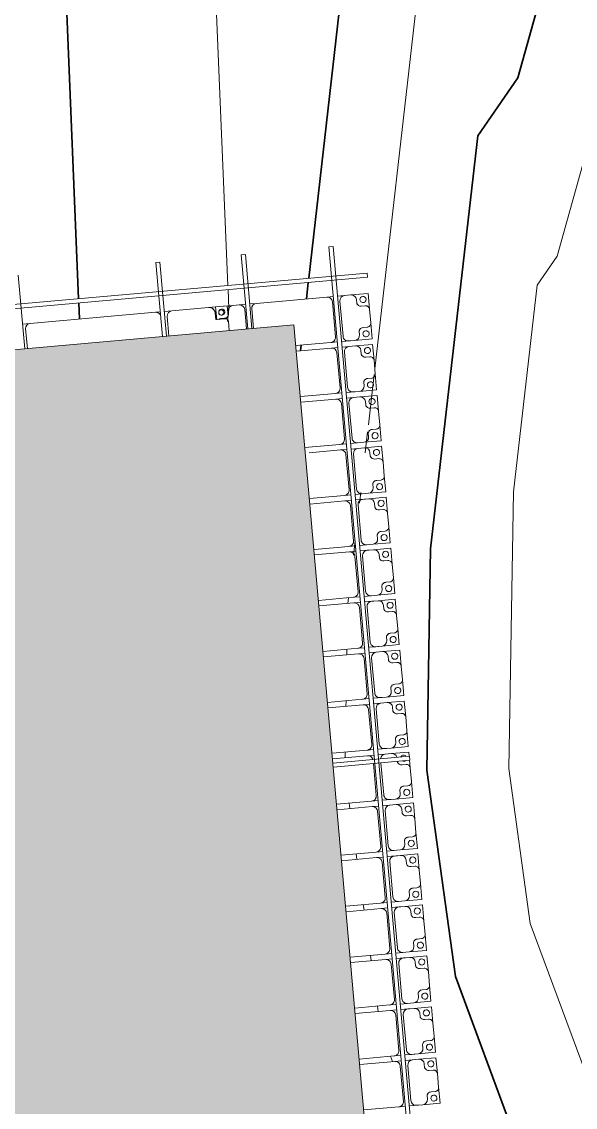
# Model space of a CAD drawing. Header units: millimetres. Extents: x -861324 to 439029, y -308065 to 694685.
# Drawn here: x -23986 to -18574, y 162013 to 172623 of the extents above; entities that cross this region are included whole.
import ezdxf

# ---------------------------------------------------------------- set-up
doc = ezdxf.new("R2010")
doc.units = ezdxf.units.MM
for name, color, linetype, lineweight in [('A-DETL-GENF', 92, 'Continuous', 9), ('A-DETL-THIN', 151, 'Continuous', 9), ('A-GENM', 13, 'Continuous', 9), ('C-TOPO-MAJR', 7, 'Continuous', 35), ('C-TOPO-MINR', 7, 'Continuous', 9), ('S-BEAM', 12, 'Continuous', 9)]:
    doc.layers.add(name, color=color, linetype=linetype, lineweight=lineweight)

# ---------------------------------------------------------------- blocks, each defined once
blk = doc.blocks.new('Dai phao do pin - DẢI PHAO ĐỠ PIN-15820-BỐ TRÍ BÈ PIN HỒ BẢN MÒNG')
at = {"layer": 'A-GENM', "color": 9}
for p, q in [((67075, 242), (67150, 242)), ((68380, 242), (68425, 242)), ((68465, 242), (68540, 242)), ((68900, 242), (69082, 242)), ((69082, 242), (68900, 242)), ((69082, 242), (69082, 138)), ((69082, 138), (69082, 242)), ((68960, 182), (68960, 118)), ((68960, 118), (68960, 182)), ((68960, 182), (68960, 118)), ((68960, 118), (69052, 118)), ((69052, 118), (68960, 118)), ((68960, 118), (69052, 118))]:
    blk.add_line(p, q, dxfattribs=at)
at = {"layer": 'A-GENM', "color": 7}
for p, q in [((67075, 242), (67150, 242)), ((68380, 242), (67150, 242)), ((68380, 242), (68425, 242)), ((68465, 242), (68540, 242)), ((68900, 242), (68540, 242)), ((67100, 192), (67100, 0)), ((68490, 192), (68490, 0)), ((68960, 118), (68960, 182)), ((69052, 118), (68960, 118)), ((69082, 0), (69082, 88))]:
    blk.add_line(p, q, dxfattribs=at)
for centre, radius, start, end in [((67150, 192), 50, 90, 180), ((68380, 192), 50, 30, 90), ((68540, 192), 50, 90, 180), ((68900, 182), 60, 360, 90), ((69052, 88), 30, 360, 90)]:
    blk.add_arc(centre, radius, start, end, dxfattribs=at)
at = {"layer": 'A-GENM', "color": 9}
for centre, radius, start, end in [((68900, 182), 60, 0, 75), ((68900, 182), 60, 360, 75), ((68900, 182), 60, 0, 75), ((69019, 183), 25, 0, 180), ((69019, 183), 25, 360, 180), ((69019, 183), 25, 180, 0), ((69019, 183), 25, 180, 360), ((69052, 88), 30, 30, 90), ((69052, 88), 30, 30, 90), ((69052, 88), 30, 30, 90)]:
    blk.add_arc(centre, radius, start, end, dxfattribs=at)
blk = doc.blocks.new('Dầm C52 - Dầm C52-21052-BỐ TRÍ BÈ PIN HỒ BẢN MÒNG')
at = {"layer": 'S-BEAM', "color": 7}
blk.add_line((63552, -20), (62830, -20), dxfattribs=at)
blk = doc.blocks.new('Dầm C52 - Dầm C52-21053-BỐ TRÍ BÈ PIN HỒ BẢN MÒNG')
at = {"layer": 'S-BEAM', "color": 7}
for p, q in [((62828, 20), (63554, 20)), ((63554, 20), (63554, -20)), ((63554, -20), (62828, -20))]:
    blk.add_line(p, q, dxfattribs=at)
blk = doc.blocks.new('Dầm C52 - Dầm C52-21054-BỐ TRÍ BÈ PIN HỒ BẢN MÒNG')
at = {"layer": 'S-BEAM', "color": 7}
for p, q in [((62827, 20), (63555, 20)), ((63555, 20), (63555, -20)), ((63555, -20), (62827, -20))]:
    blk.add_line(p, q, dxfattribs=at)
blk = doc.blocks.new('Dầm C52 - Dầm C52-21055-BỐ TRÍ BÈ PIN HỒ BẢN MÒNG')
at = {"layer": 'S-BEAM', "color": 7}
for p, q in [((-63556, 20), (63556, 20)), ((63556, 20), (63556, -20)), ((63556, -20), (-63556, -20))]:
    blk.add_line(p, q, dxfattribs=at)
blk = doc.blocks.new('Dầm C52 - Hộp 40x60-15957-BỐ TRÍ BÈ PIN HỒ BẢN MÒNG')
at = {"layer": 'S-BEAM', "color": 7}
for p, q in [((36408, 20), (37160, 20)), ((37160, 20), (37160, -20)), ((37160, -20), (36408, -20))]:
    blk.add_line(p, q, dxfattribs=at)
blk = doc.blocks.new('Dai phaodi lai - DẢI PHAO ĐI LẠI-21666-BỐ TRÍ BÈ PIN HỒ BẢN MÒNG')
at = {"layer": 'A-GENM', "color": 9}
for p, q in [((-223, 748), (-67, 748)), ((-223, 579), (-223, 748)), ((-223, 748), (-223, 579)), ((-67, 748), (-223, 748)), ((67, 748), (223, 748)), ((223, 748), (67, 748)), ((223, 748), (223, 579)), ((223, 579), (223, 748)), ((277, 748), (433, 748)), ((277, 579), (277, 748)), ((277, 748), (277, 579)), ((433, 748), (277, 748)), ((567, 748), (723, 748)), ((723, 748), (567, 748)), ((723, 748), (723, 579)), ((723, 579), (723, 748)), ((777, 748), (933, 748)), ((777, 579), (777, 748)), ((777, 748), (777, 579)), ((933, 748), (777, 748)), ((1067, 748), (1223, 748)), ((1223, 748), (1067, 748)), ((1223, 748), (1223, 579)), ((1223, 579), (1223, 748)), ((1277, 748), (1433, 748)), ((1277, 579), (1277, 748)), ((1277, 748), (1277, 579)), ((1433, 748), (1277, 748)), ((1567, 748), (1723, 748)), ((1723, 748), (1567, 748)), ((1723, 748), (1723, 579)), ((1723, 579), (1723, 748)), ((1777, 748), (1933, 748)), ((1777, 579), (1777, 748)), ((1777, 748), (1777, 579)), ((1933, 748), (1777, 748)), ((2067, 748), (2223, 748)), ((2223, 748), (2067, 748)), ((2223, 748), (2223, 579)), ((2223, 579), (2223, 748)), ((2277, 748), (2433, 748)), ((2277, 579), (2277, 748)), ((2277, 748), (2277, 579)), ((2433, 748), (2277, 748)), ((2567, 748), (2723, 748)), ((2723, 748), (2567, 748)), ((2723, 748), (2723, 579)), ((2723, 579), (2723, 748)), ((2777, 748), (2933, 748)), ((2777, 579), (2777, 748)), ((2777, 748), (2777, 579)), ((2933, 748), (2777, 748)), ((3067, 748), (3223, 748)), ((3223, 748), (3067, 748)), ((3223, 748), (3223, 579)), ((3223, 579), (3223, 748)), ((3277, 748), (3433, 748)), ((3277, 579), (3277, 748)), ((3277, 748), (3277, 579)), ((3433, 748), (3277, 748)), ((3567, 748), (3723, 748)), ((3723, 748), (3567, 748)), ((3723, 748), (3723, 579)), ((3723, 579), (3723, 748)), ((3777, 748), (3933, 748)), ((3777, 579), (3777, 748)), ((3777, 748), (3777, 579)), ((3933, 748), (3777, 748)), ((4067, 748), (4223, 748)), ((4223, 748), (4067, 748)), ((4223, 748), (4223, 579)), ((4223, 579), (4223, 748)), ((4277, 748), (4318, 748)), ((4277, 579), (4277, 748)), ((4277, 748), (4277, 579)), ((4318, 748), (4277, 748)), ((4358, 748), (4433, 748)), ((4433, 748), (4358, 748)), ((4567, 748), (4723, 748)), ((4723, 748), (4567, 748)), ((4723, 748), (4723, 579)), ((4723, 579), (4723, 748)), ((4777, 748), (4933, 748)), ((4777, 579), (4777, 748)), ((4777, 748), (4777, 579)), ((4933, 748), (4777, 748)), ((5067, 748), (5223, 748)), ((5223, 748), (5067, 748)), ((5223, 748), (5223, 579)), ((5223, 579), (5223, 748)), ((5277, 748), (5433, 748)), ((5277, 579), (5277, 748)), ((5277, 748), (5277, 579)), ((5433, 748), (5277, 748)), ((5567, 748), (5723, 748)), ((5723, 748), (5567, 748)), ((5723, 748), (5723, 579)), ((5723, 579), (5723, 748)), ((5777, 748), (5933, 748)), ((5777, 579), (5777, 748)), ((5777, 748), (5777, 579)), ((5933, 748), (5777, 748)), ((6067, 748), (6223, 748)), ((6223, 748), (6067, 748)), ((6223, 748), (6223, 579)), ((6223, 579), (6223, 748)), ((6277, 748), (6433, 748)), ((6277, 579), (6277, 748)), ((6277, 748), (6277, 579)), ((6433, 748), (6277, 748)), ((6567, 748), (6723, 748)), ((6723, 748), (6567, 748)), ((6723, 748), (6723, 579)), ((6723, 579), (6723, 748)), ((6777, 748), (6933, 748)), ((6777, 579), (6777, 748)), ((6777, 748), (6777, 579)), ((6933, 748), (6777, 748)), ((7067, 748), (7223, 748)), ((7223, 748), (7067, 748)), ((7223, 748), (7223, 579)), ((7223, 579), (7223, 748)), ((7277, 748), (7433, 748)), ((7277, 579), (7277, 748)), ((7277, 748), (7277, 579)), ((7433, 748), (7277, 748)), ((7567, 748), (7723, 748)), ((7723, 748), (7567, 748)), ((7723, 748), (7723, 579)), ((7723, 579), (7723, 748)), ((-105, 671), (-105, 710)), ((-105, 710), (-105, 671)), ((-105, 671), (-105, 710)), ((395, 671), (395, 710)), ((395, 710), (395, 671)), ((395, 671), (395, 710)), ((895, 671), (895, 710)), ((895, 710), (895, 671)), ((895, 671), (895, 710)), ((1395, 671), (1395, 710)), ((1395, 710), (1395, 671)), ((1395, 671), (1395, 710)), ((1895, 671), (1895, 710)), ((1895, 710), (1895, 671)), ((1895, 671), (1895, 710)), ((2395, 671), (2395, 710)), ((2395, 710), (2395, 671)), ((2395, 671), (2395, 710)), ((2895, 671), (2895, 710)), ((2895, 710), (2895, 671)), ((2895, 671), (2895, 710)), ((3395, 671), (3395, 710)), ((3395, 710), (3395, 671)), ((3395, 671), (3395, 710)), ((3895, 671), (3895, 710)), ((3895, 710), (3895, 671)), ((3895, 671), (3895, 710)), ((4395, 671), (4395, 710)), ((4395, 710), (4395, 671)), ((4395, 671), (4395, 710)), ((4895, 671), (4895, 710)), ((4895, 710), (4895, 671)), ((4895, 671), (4895, 710)), ((5395, 671), (5395, 710)), ((5395, 710), (5395, 671)), ((5395, 671), (5395, 710)), ((5895, 671), (5895, 710)), ((5895, 710), (5895, 671)), ((5895, 671), (5895, 710)), ((6395, 671), (6395, 710)), ((6395, 710), (6395, 671)), ((6395, 671), (6395, 710)), ((6895, 671), (6895, 710)), ((6895, 710), (6895, 671)), ((6895, 671), (6895, 710)), ((7395, 671), (7395, 710)), ((7395, 710), (7395, 671)), ((7395, 671), (7395, 710)), ((-223, 448), (-223, 579)), ((-173, 629), (-136, 629)), ((-136, 629), (-173, 629)), ((-173, 629), (-136, 629)), ((136, 629), (173, 629)), ((173, 629), (136, 629)), ((136, 629), (173, 629)), ((223, 579), (223, 448)), ((277, 448), (277, 579)), ((327, 629), (364, 629)), ((364, 629), (327, 629)), ((327, 629), (364, 629)), ((636, 629), (673, 629)), ((673, 629), (636, 629)), ((636, 629), (673, 629)), ((723, 579), (723, 448)), ((777, 448), (777, 579)), ((827, 629), (864, 629)), ((864, 629), (827, 629)), ((827, 629), (864, 629)), ((1136, 629), (1173, 629)), ((1173, 629), (1136, 629)), ((1136, 629), (1173, 629)), ((1223, 579), (1223, 448)), ((1277, 448), (1277, 579)), ((1327, 629), (1364, 629)), ((1364, 629), (1327, 629)), ((1327, 629), (1364, 629)), ((1636, 629), (1673, 629)), ((1673, 629), (1636, 629)), ((1636, 629), (1673, 629)), ((1723, 579), (1723, 448)), ((1777, 448), (1777, 579)), ((1827, 629), (1864, 629)), ((1864, 629), (1827, 629)), ((1827, 629), (1864, 629)), ((2136, 629), (2173, 629)), ((2173, 629), (2136, 629)), ((2136, 629), (2173, 629)), ((2223, 579), (2223, 448)), ((2277, 448), (2277, 579)), ((2327, 629), (2364, 629)), ((2364, 629), (2327, 629)), ((2327, 629), (2364, 629)), ((2636, 629), (2673, 629)), ((2673, 629), (2636, 629)), ((2636, 629), (2673, 629)), ((2723, 579), (2723, 448)), ((2777, 448), (2777, 579)), ((2827, 629), (2864, 629)), ((2864, 629), (2827, 629)), ((2827, 629), (2864, 629)), ((3136, 629), (3173, 629)), ((3173, 629), (3136, 629)), ((3136, 629), (3173, 629)), ((3223, 579), (3223, 448)), ((3277, 448), (3277, 579)), ((3327, 629), (3364, 629)), ((3364, 629), (3327, 629)), ((3327, 629), (3364, 629)), ((3636, 629), (3673, 629)), ((3673, 629), (3636, 629)), ((3636, 629), (3673, 629)), ((3723, 579), (3723, 448)), ((3777, 448), (3777, 579)), ((3827, 629), (3864, 629)), ((3864, 629), (3827, 629)), ((3827, 629), (3864, 629)), ((4136, 629), (4173, 629)), ((4173, 629), (4136, 629)), ((4136, 629), (4173, 629)), ((4223, 579), (4223, 448)), ((4277, 448), (4277, 579)), ((4636, 629), (4673, 629)), ((4673, 629), (4636, 629)), ((4636, 629), (4673, 629)), ((4723, 579), (4723, 448)), ((4777, 448), (4777, 579)), ((4827, 629), (4864, 629)), ((4864, 629), (4827, 629)), ((4827, 629), (4864, 629)), ((5136, 629), (5173, 629)), ((5173, 629), (5136, 629)), ((5136, 629), (5173, 629)), ((5223, 579), (5223, 448)), ((5277, 448), (5277, 579)), ((5327, 629), (5364, 629)), ((5364, 629), (5327, 629)), ((5327, 629), (5364, 629)), ((5636, 629), (5673, 629)), ((5673, 629), (5636, 629)), ((5636, 629), (5673, 629)), ((5723, 579), (5723, 448)), ((5777, 448), (5777, 579)), ((5827, 629), (5864, 629)), ((5864, 629), (5827, 629)), ((5827, 629), (5864, 629)), ((6136, 629), (6173, 629)), ((6173, 629), (6136, 629)), ((6136, 629), (6173, 629)), ((6223, 579), (6223, 448)), ((6277, 448), (6277, 579)), ((6327, 629), (6364, 629)), ((6364, 629), (6327, 629)), ((6327, 629), (6364, 629)), ((6636, 629), (6673, 629)), ((6673, 629), (6636, 629)), ((6636, 629), (6673, 629)), ((6723, 579), (6723, 448)), ((6777, 448), (6777, 579)), ((6827, 629), (6864, 629)), ((6864, 629), (6827, 629)), ((6827, 629), (6864, 629)), ((7136, 629), (7173, 629)), ((7173, 629), (7136, 629)), ((7136, 629), (7173, 629)), ((7223, 579), (7223, 448)), ((7277, 448), (7277, 579)), ((7327, 629), (7364, 629)), ((7364, 629), (7327, 629)), ((7327, 629), (7364, 629)), ((7636, 629), (7673, 629)), ((7673, 629), (7636, 629)), ((7636, 629), (7673, 629)), ((7723, 579), (7723, 448)), ((-223, 343), (-223, 408)), ((223, 408), (223, 343)), ((277, 343), (277, 408)), ((723, 408), (723, 343)), ((777, 343), (777, 408)), ((1223, 408), (1223, 343)), ((1277, 343), (1277, 408)), ((1723, 408), (1723, 343)), ((1777, 343), (1777, 408)), ((2223, 408), (2223, 343)), ((2277, 343), (2277, 408)), ((2723, 408), (2723, 343)), ((2777, 343), (2777, 408)), ((3223, 408), (3223, 343)), ((3277, 343), (3277, 408)), ((3723, 408), (3723, 343)), ((3777, 343), (3777, 408)), ((4223, 408), (4223, 343)), ((4277, 343), (4277, 408)), ((4723, 408), (4723, 343)), ((4777, 343), (4777, 408)), ((5223, 408), (5223, 343)), ((5277, 343), (5277, 408)), ((5723, 408), (5723, 343)), ((5777, 343), (5777, 408)), ((6223, 408), (6223, 343)), ((6277, 343), (6277, 408)), ((6723, 408), (6723, 343)), ((6777, 343), (6777, 408)), ((7223, 408), (7223, 343)), ((7277, 343), (7277, 408)), ((7723, 408), (7723, 343)), ((-223, -412), (-223, -348)), ((-223, -579), (-223, -452)), ((-223, -748), (-223, -579)), ((-223, -579), (-223, -748)), ((-136, -629), (-173, -629)), ((-173, -629), (-136, -629)), ((-136, -629), (-173, -629)), ((-98, -748), (-223, -748)), ((-223, -748), (-98, -748))]:
    blk.add_line(p, q, dxfattribs=at)
at = {"layer": 'A-GENM', "color": 7}
for p, q in [((67, 748), (-67, 748)), ((567, 748), (433, 748)), ((1067, 748), (933, 748)), ((1567, 748), (1433, 748)), ((2067, 748), (1933, 748)), ((2567, 748), (2433, 748)), ((3067, 748), (2933, 748)), ((3567, 748), (3433, 748)), ((4067, 748), (3933, 748)), ((4567, 748), (4433, 748)), ((5067, 748), (4933, 748)), ((5567, 748), (5433, 748)), ((6067, 748), (5933, 748)), ((6567, 748), (6433, 748)), ((7067, 748), (6933, 748)), ((7567, 748), (7433, 748)), ((-105, 710), (-105, 671)), ((105, 671), (105, 710)), ((395, 710), (395, 671)), ((605, 671), (605, 710)), ((895, 710), (895, 671)), ((1105, 671), (1105, 710)), ((1395, 710), (1395, 671)), ((1605, 671), (1605, 710)), ((1895, 710), (1895, 671)), ((2105, 671), (2105, 710)), ((2395, 710), (2395, 671)), ((2605, 671), (2605, 710)), ((2895, 710), (2895, 671)), ((3105, 671), (3105, 710)), ((3395, 710), (3395, 671)), ((3605, 671), (3605, 710)), ((3895, 710), (3895, 671)), ((4105, 671), (4105, 710)), ((4395, 710), (4395, 671)), ((4605, 671), (4605, 710)), ((4895, 710), (4895, 671)), ((5105, 671), (5105, 710)), ((5395, 710), (5395, 671)), ((5605, 671), (5605, 710)), ((5895, 710), (5895, 671)), ((6105, 671), (6105, 710)), ((6395, 710), (6395, 671)), ((6605, 671), (6605, 710)), ((6895, 710), (6895, 671)), ((7105, 671), (7105, 710)), ((7395, 710), (7395, 671)), ((7605, 671), (7605, 710)), ((-223, 579), (-223, 517)), ((-136, 629), (-173, 629)), ((173, 629), (136, 629)), ((223, 517), (223, 579)), ((277, 579), (277, 517)), ((364, 629), (327, 629)), ((673, 629), (636, 629)), ((723, 517), (723, 579)), ((777, 579), (777, 517)), ((864, 629), (827, 629)), ((1173, 629), (1136, 629)), ((1223, 517), (1223, 579)), ((1277, 579), (1277, 517)), ((1364, 629), (1327, 629)), ((1673, 629), (1636, 629)), ((1723, 517), (1723, 579)), ((1777, 579), (1777, 517)), ((1864, 629), (1827, 629)), ((2173, 629), (2136, 629)), ((2223, 517), (2223, 579)), ((2277, 579), (2277, 517)), ((2364, 629), (2327, 629)), ((2673, 629), (2636, 629)), ((2723, 517), (2723, 579)), ((2777, 579), (2777, 517)), ((2864, 629), (2827, 629)), ((3173, 629), (3136, 629)), ((3223, 517), (3223, 579)), ((3277, 579), (3277, 517)), ((3364, 629), (3327, 629)), ((3673, 629), (3636, 629)), ((3723, 517), (3723, 579)), ((3777, 579), (3777, 517)), ((3864, 629), (3827, 629)), ((4173, 629), (4136, 629)), ((4223, 517), (4223, 579)), ((4277, 579), (4277, 517)), ((4673, 629), (4636, 629)), ((4723, 517), (4723, 579)), ((4777, 579), (4777, 517)), ((4864, 629), (4827, 629)), ((5173, 629), (5136, 629)), ((5223, 517), (5223, 579)), ((5277, 579), (5277, 517)), ((5364, 629), (5327, 629)), ((5673, 629), (5636, 629)), ((5723, 517), (5723, 579)), ((5777, 579), (5777, 517)), ((5864, 629), (5827, 629)), ((6173, 629), (6136, 629)), ((6223, 517), (6223, 579)), ((6277, 579), (6277, 517)), ((6364, 629), (6327, 629)), ((6673, 629), (6636, 629)), ((6723, 517), (6723, 579)), ((6777, 579), (6777, 517)), ((6864, 629), (6827, 629)), ((7173, 629), (7136, 629)), ((7223, 517), (7223, 579)), ((7277, 579), (7277, 517)), ((7364, 629), (7327, 629)), ((7673, 629), (7636, 629)), ((7723, 517), (7723, 579)), ((-223, 448), (-223, 517)), ((-173, 467), (173, 467)), ((223, 517), (223, 448)), ((277, 448), (277, 517)), ((327, 467), (673, 467)), ((723, 517), (723, 448)), ((777, 448), (777, 517)), ((827, 467), (1173, 467)), ((1223, 517), (1223, 448)), ((1277, 448), (1277, 517)), ((1327, 467), (1673, 467)), ((1723, 517), (1723, 448)), ((1777, 448), (1777, 517)), ((1827, 467), (2173, 467)), ((2223, 517), (2223, 448)), ((2277, 448), (2277, 510)), ((2327, 467), (2673, 467)), ((2723, 517), (2723, 448)), ((2777, 448), (2777, 517)), ((2827, 467), (3173, 467)), ((3223, 517), (3223, 448)), ((3277, 448), (3277, 517)), ((3327, 467), (3673, 467)), ((3723, 517), (3723, 448)), ((3777, 448), (3777, 517)), ((3827, 467), (4173, 467)), ((4223, 517), (4223, 448)), ((4277, 448), (4277, 517)), ((4358, 467), (4673, 467)), ((4723, 517), (4723, 448)), ((4777, 448), (4777, 517)), ((4827, 467), (5173, 467)), ((5223, 517), (5223, 448)), ((5277, 448), (5277, 517)), ((5327, 467), (5673, 467)), ((5723, 517), (5723, 448)), ((5777, 448), (5777, 517)), ((5827, 467), (6173, 467)), ((6223, 517), (6223, 448)), ((6277, 448), (6277, 517)), ((6327, 467), (6673, 467)), ((6723, 517), (6723, 448)), ((6777, 448), (6777, 517)), ((6827, 467), (7173, 467)), ((7223, 517), (7223, 448)), ((7277, 448), (7277, 517)), ((7327, 467), (7673, 467)), ((7723, 517), (7723, 448)), ((-223, 343), (-223, 408)), ((-223, 343), (-223, -348)), ((173, 393), (-173, 393)), ((223, 408), (223, 343)), ((223, 0), (223, 343)), ((277, 343), (277, 408)), ((277, 343), (277, 0)), ((673, 393), (327, 393)), ((723, 408), (723, 343)), ((723, 0), (723, 343)), ((777, 343), (777, 408)), ((777, 343), (777, 0)), ((1173, 393), (827, 393)), ((1223, 408), (1223, 343)), ((1223, 0), (1223, 343)), ((1277, 343), (1277, 408)), ((1277, 343), (1277, 38)), ((1673, 393), (1327, 393)), ((1723, 408), (1723, 343)), ((1723, 0), (1723, 343)), ((1777, 343), (1777, 408)), ((1777, 343), (1777, 0)), ((2173, 393), (1827, 393)), ((2223, 408), (2223, 343)), ((2223, 0), (2223, 343)), ((2277, 343), (2277, 408)), ((2277, 343), (2277, 0)), ((2673, 393), (2327, 393)), ((2723, 408), (2723, 343)), ((2723, 0), (2723, 343)), ((2777, 343), (2777, 408)), ((2777, 343), (2777, 0)), ((3173, 393), (2827, 393)), ((3223, 408), (3223, 343)), ((3223, 0), (3223, 343)), ((3277, 343), (3277, 408)), ((3277, 343), (3277, 0)), ((3673, 393), (3327, 393)), ((3723, 408), (3723, 343)), ((3723, 0), (3723, 343)), ((3777, 343), (3777, 408)), ((3777, 343), (3777, 0)), ((4173, 393), (3827, 393)), ((4223, 408), (4223, 343)), ((4223, 0), (4223, 343)), ((4277, 343), (4277, 408)), ((4277, 343), (4277, 0)), ((4673, 393), (4358, 393)), ((4723, 408), (4723, 343)), ((4723, 0), (4723, 343)), ((4777, 343), (4777, 408)), ((4777, 343), (4777, 0)), ((5173, 393), (4827, 393)), ((5223, 408), (5223, 343)), ((5223, 0), (5223, 343)), ((5277, 343), (5277, 408)), ((5277, 343), (5277, 0)), ((5673, 393), (5327, 393)), ((5723, 408), (5723, 343)), ((5723, 0), (5723, 343)), ((5777, 343), (5777, 408)), ((5777, 343), (5777, 0)), ((6173, 393), (5827, 393)), ((6223, 408), (6223, 343)), ((6223, 0), (6223, 343)), ((6277, 343), (6277, 408)), ((6277, 343), (6277, 0)), ((6673, 393), (6327, 393)), ((6723, 408), (6723, 343)), ((6723, 0), (6723, 343)), ((6777, 343), (6777, 408)), ((6777, 343), (6777, 0)), ((7173, 393), (6827, 393)), ((7223, 408), (7223, 343)), ((7223, 0), (7223, 343)), ((7277, 343), (7277, 408)), ((7277, 343), (7277, 0)), ((7673, 393), (7327, 393)), ((7723, 408), (7723, 343)), ((7723, 0), (7723, 343)), ((-223, -412), (-223, -348)), ((-173, -398), (18, -398)), ((-223, -517), (-223, -452)), ((-223, -517), (-223, -579)), ((18, -467), (-173, -467)), ((-173, -629), (-136, -629)), ((-105, -671), (-105, -710))]:
    blk.add_line(p, q, dxfattribs=at)
for centre, radius, start, end in [((-67, 710), 38, 90, 180), ((67, 710), 38, 360, 90), ((433, 710), 38, 90, 180), ((567, 710), 38, 360, 90), ((933, 710), 38, 90, 180), ((1067, 710), 38, 360, 90), ((1433, 710), 38, 90, 180), ((1567, 710), 38, 360, 90), ((1933, 710), 38, 90, 180), ((2067, 710), 38, 360, 90), ((2433, 710), 38, 90, 180), ((2567, 710), 38, 360, 90), ((2933, 710), 38, 90, 180), ((3067, 710), 38, 360, 90), ((3433, 710), 38, 90, 180), ((3567, 710), 38, 360, 90), ((3933, 710), 38, 90, 180), ((4067, 710), 38, 360, 90), ((4433, 710), 38, 90, 180), ((4567, 710), 38, 360, 90), ((4933, 710), 38, 90, 180), ((5067, 710), 38, 360, 90), ((5433, 710), 38, 90, 180), ((5567, 710), 38, 360, 90), ((5933, 710), 38, 90, 180), ((6067, 710), 38, 360, 90), ((6433, 710), 38, 90, 180), ((6567, 710), 38, 360, 90), ((6933, 710), 38, 90, 180), ((7067, 710), 38, 360, 90), ((7433, 710), 38, 90, 180), ((7567, 710), 38, 360, 90), ((-145, 668), 40, 283.1885, 3.5081), ((145, 668), 40, 176.4919, 256.8115), ((355, 668), 40, 283.1885, 3.5081), ((645, 668), 40, 176.4919, 256.8115), ((855, 668), 40, 283.1885, 3.5081), ((1145, 668), 40, 176.4919, 256.8115), ((1355, 668), 40, 283.1885, 3.5081), ((1645, 668), 40, 176.4919, 256.8115), ((1855, 668), 40, 283.1885, 3.5081), ((2145, 668), 40, 176.4919, 256.8115), ((2355, 668), 40, 283.1885, 3.5081), ((2645, 668), 40, 176.4919, 256.8115), ((2855, 668), 40, 283.1885, 3.5081), ((3145, 668), 40, 176.4919, 256.8115), ((3355, 668), 40, 283.1885, 3.5081), ((3645, 668), 40, 176.4919, 256.8115), ((3855, 668), 40, 283.1885, 3.5081), ((4145, 668), 40, 176.4919, 256.8115), ((4355, 668), 40, 283.1885, 3.5081), ((4645, 668), 40, 176.4919, 256.8115), ((4855, 668), 40, 283.1885, 3.5081), ((5145, 668), 40, 176.4919, 256.8115), ((5355, 668), 40, 283.1885, 3.5081), ((5645, 668), 40, 176.4919, 256.8115), ((5855, 668), 40, 283.1885, 3.5081), ((6145, 668), 40, 176.4919, 256.8115), ((6355, 668), 40, 283.1885, 3.5081), ((6645, 668), 40, 176.4919, 256.8115), ((6855, 668), 40, 283.1885, 3.5081), ((7145, 668), 40, 176.4919, 256.8115), ((7355, 668), 40, 283.1885, 3.5081), ((7645, 668), 40, 176.4919, 256.8115), ((-173, 579), 50, 90, 180), ((173, 579), 50, 0, 90), ((327, 579), 50, 90, 180), ((673, 579), 50, 0, 90), ((827, 579), 50, 90, 180), ((1173, 579), 50, 0, 90), ((1327, 579), 50, 90, 180), ((1673, 579), 50, 0, 90), ((1827, 579), 50, 90, 180), ((2173, 579), 50, 0, 90), ((2327, 579), 50, 90, 180), ((2673, 579), 50, 0, 90), ((2827, 579), 50, 90, 180), ((3173, 579), 50, 0, 90), ((3327, 579), 50, 90, 180), ((3673, 579), 50, 0, 90), ((3827, 579), 50, 90, 180), ((4173, 579), 50, 0, 90), ((4327, 579), 50, 105, 180), ((4673, 579), 50, 0, 90), ((4827, 579), 50, 90, 180), ((5173, 579), 50, 0, 90), ((5327, 579), 50, 90, 180), ((5673, 579), 50, 0, 90), ((5827, 579), 50, 90, 180), ((6173, 579), 50, 0, 90), ((6327, 579), 50, 90, 180), ((6673, 579), 50, 0, 90), ((6827, 579), 50, 90, 180), ((7173, 579), 50, 0, 90), ((7327, 579), 50, 90, 180), ((7673, 579), 50, 0, 90), ((-173, 517), 50, 180, 270), ((173, 517), 50, 270, 0), ((327, 517), 50, 180, 270), ((673, 517), 50, 270, 0), ((827, 517), 50, 180, 270), ((1173, 517), 50, 270, 0), ((1327, 517), 50, 180, 270), ((1673, 517), 50, 270, 0), ((1827, 517), 50, 180, 270), ((2173, 517), 50, 270, 0), ((2327, 517), 50, 180, 270), ((2673, 517), 50, 270, 0), ((2827, 517), 50, 180, 270), ((3173, 517), 50, 270, 0), ((3327, 517), 50, 180, 270), ((3673, 517), 50, 270, 0), ((3827, 517), 50, 180, 270), ((4173, 517), 50, 270, 0), ((4327, 517), 50, 180, 255), ((4673, 517), 50, 270, 0), ((4827, 517), 50, 180, 270), ((5173, 517), 50, 270, 0), ((5327, 517), 50, 180, 270), ((5673, 517), 50, 270, 0), ((5827, 517), 50, 180, 270), ((6173, 517), 50, 270, 0), ((6327, 517), 50, 180, 270), ((6673, 517), 50, 270, 0), ((6827, 517), 50, 180, 270), ((7173, 517), 50, 270, 0), ((7327, 517), 50, 180, 270), ((7673, 517), 50, 270, 0), ((-173, 343), 50, 90, 180), ((173, 343), 50, 360, 90), ((327, 343), 50, 90, 180), ((673, 343), 50, 360, 90), ((827, 343), 50, 90, 180), ((1173, 343), 50, 360, 90), ((1327, 343), 50, 90, 180), ((1673, 343), 50, 360, 90), ((1827, 343), 50, 90, 180), ((2173, 343), 50, 360, 90), ((2327, 343), 50, 90, 180), ((2673, 343), 50, 360, 90), ((2827, 343), 50, 90, 180), ((3173, 343), 50, 360, 90), ((3327, 343), 50, 90, 180), ((3673, 343), 50, 360, 90), ((3827, 343), 50, 90, 180), ((4173, 343), 50, 360, 90), ((4327, 343), 50, 105, 180), ((4673, 343), 50, 360, 90), ((4827, 343), 50, 90, 180), ((5173, 343), 50, 360, 90), ((5327, 343), 50, 90, 180), ((5673, 343), 50, 360, 90), ((5827, 343), 50, 90, 180), ((6173, 343), 50, 360, 90), ((6327, 343), 50, 90, 180), ((6673, 343), 50, 360, 90), ((6827, 343), 50, 90, 180), ((7173, 343), 50, 360, 90), ((7327, 343), 50, 90, 180), ((7673, 343), 50, 360, 90), ((-173, -348), 50, 180, 270), ((-173, -517), 50, 90, 180), ((-173, -579), 50, 180, 270), ((-145, -668), 40, 356.4919, 76.8115), ((-67, -710), 38, 180, 210)]:
    blk.add_arc(centre, radius, start, end, dxfattribs=at)
at = {"layer": 'A-GENM', "color": 9}
for centre, radius, start, end in [((-168, 693), 30, 90, 270), ((-168, 693), 30, 90, 270), ((-168, 693), 30, 270, 90), ((-168, 693), 30, 270, 90), ((-145, 668), 40, 323.3483, 3.5081), ((-145, 668), 40, 323.3483, 3.5081), ((-145, 668), 40, 323.3483, 3.5081), ((-67, 710), 38, 135, 180), ((-67, 710), 38, 135, 180), ((-67, 710), 38, 135, 180), ((67, 710), 38, 15, 45), ((67, 710), 38, 15, 45), ((67, 710), 38, 15, 45), ((145, 668), 40, 176.4919, 230.0383), ((145, 668), 40, 176.4919, 230.0383), ((145, 668), 40, 176.4919, 230.0383), ((168, 693), 30, 90, 270), ((168, 693), 30, 90, 270), ((168, 693), 30, 270, 90), ((168, 693), 30, 270, 90), ((332, 693), 30, 90, 270), ((332, 693), 30, 90, 270), ((332, 693), 30, 270, 90), ((332, 693), 30, 270, 90), ((355, 668), 40, 323.3483, 3.5081), ((355, 668), 40, 323.3483, 3.5081), ((355, 668), 40, 323.3483, 3.5081), ((433, 710), 38, 135, 180), ((433, 710), 38, 135, 180), ((433, 710), 38, 135, 180), ((567, 710), 38, 15, 45), ((567, 710), 38, 15, 45), ((567, 710), 38, 15, 45), ((645, 668), 40, 176.4919, 230.0383), ((645, 668), 40, 176.4919, 230.0383), ((645, 668), 40, 176.4919, 230.0383), ((668, 693), 30, 90, 270), ((668, 693), 30, 90, 270), ((668, 693), 30, 270, 90), ((668, 693), 30, 270, 90), ((832, 693), 30, 90, 270), ((832, 693), 30, 90, 270), ((832, 693), 30, 270, 90), ((832, 693), 30, 270, 90), ((855, 668), 40, 323.3483, 3.5081), ((855, 668), 40, 323.3483, 3.5081), ((855, 668), 40, 323.3483, 3.5081), ((933, 710), 38, 135, 180), ((933, 710), 38, 135, 180), ((933, 710), 38, 135, 180), ((1067, 710), 38, 15, 45), ((1067, 710), 38, 15, 45), ((1067, 710), 38, 15, 45), ((1145, 668), 40, 176.4919, 230.0383), ((1145, 668), 40, 176.4919, 230.0383), ((1145, 668), 40, 176.4919, 230.0383), ((1168, 693), 30, 90, 270), ((1168, 693), 30, 90, 270), ((1168, 693), 30, 270, 90), ((1168, 693), 30, 270, 90), ((1332, 693), 30, 90, 270), ((1332, 693), 30, 90, 270), ((1332, 693), 30, 270, 90), ((1332, 693), 30, 270, 90), ((1355, 668), 40, 323.3483, 3.5081), ((1355, 668), 40, 323.3483, 3.5081), ((1355, 668), 40, 323.3483, 3.5081), ((1433, 710), 38, 135, 180), ((1433, 710), 38, 135, 180), ((1433, 710), 38, 135, 180), ((1567, 710), 38, 15, 45), ((1567, 710), 38, 15, 45), ((1567, 710), 38, 15, 45), ((1645, 668), 40, 176.4919, 230.0383), ((1645, 668), 40, 176.4919, 230.0383), ((1645, 668), 40, 176.4919, 230.0383), ((1668, 693), 30, 90, 270), ((1668, 693), 30, 90, 270), ((1668, 693), 30, 270, 90), ((1668, 693), 30, 270, 90), ((1832, 693), 30, 90, 270), ((1832, 693), 30, 90, 270), ((1832, 693), 30, 270, 90), ((1832, 693), 30, 270, 90), ((1855, 668), 40, 323.3483, 3.5081), ((1855, 668), 40, 323.3483, 3.5081), ((1855, 668), 40, 323.3483, 3.5081), ((1933, 710), 38, 135, 180), ((1933, 710), 38, 135, 180), ((1933, 710), 38, 135, 180), ((2067, 710), 38, 15, 45), ((2067, 710), 38, 15, 45), ((2067, 710), 38, 15, 45), ((2145, 668), 40, 176.4919, 230.0383), ((2145, 668), 40, 176.4919, 230.0383), ((2145, 668), 40, 176.4919, 230.0383), ((2168, 693), 30, 90, 270), ((2168, 693), 30, 90, 270), ((2168, 693), 30, 270, 90), ((2168, 693), 30, 270, 90), ((2332, 693), 30, 90, 270), ((2332, 693), 30, 90, 270), ((2332, 693), 30, 270, 90), ((2332, 693), 30, 270, 90), ((2355, 668), 40, 323.3483, 3.5081), ((2355, 668), 40, 323.3483, 3.5081), ((2355, 668), 40, 323.3483, 3.5081), ((2433, 710), 38, 135, 180), ((2433, 710), 38, 135, 180), ((2433, 710), 38, 135, 180), ((2567, 710), 38, 15, 45), ((2567, 710), 38, 15, 45), ((2567, 710), 38, 15, 45), ((2645, 668), 40, 176.4919, 230.0383), ((2645, 668), 40, 176.4919, 230.0383), ((2645, 668), 40, 176.4919, 230.0383), ((2668, 693), 30, 90, 270), ((2668, 693), 30, 90, 270), ((2668, 693), 30, 270, 90), ((2668, 693), 30, 270, 90), ((2832, 693), 30, 90, 270), ((2832, 693), 30, 90, 270), ((2832, 693), 30, 270, 90), ((2832, 693), 30, 270, 90), ((2855, 668), 40, 323.3483, 3.5081), ((2855, 668), 40, 323.3483, 3.5081), ((2855, 668), 40, 323.3483, 3.5081), ((2933, 710), 38, 135, 180), ((2933, 710), 38, 135, 180), ((2933, 710), 38, 135, 180), ((3067, 710), 38, 15, 45), ((3067, 710), 38, 15, 45), ((3067, 710), 38, 15, 45), ((3145, 668), 40, 176.4919, 230.0383), ((3145, 668), 40, 176.4919, 230.0383), ((3145, 668), 40, 176.4919, 230.0383), ((3168, 693), 30, 90, 270), ((3168, 693), 30, 90, 270), ((3168, 693), 30, 270, 90), ((3168, 693), 30, 270, 90), ((3332, 693), 30, 90, 270), ((3332, 693), 30, 90, 270), ((3332, 693), 30, 270, 90), ((3332, 693), 30, 270, 90), ((3355, 668), 40, 323.3483, 3.5081), ((3355, 668), 40, 323.3483, 3.5081), ((3355, 668), 40, 323.3483, 3.5081), ((3433, 710), 38, 135, 180), ((3433, 710), 38, 135, 180), ((3433, 710), 38, 135, 180), ((3567, 710), 38, 15, 45), ((3567, 710), 38, 15, 45), ((3567, 710), 38, 15, 45), ((3645, 668), 40, 176.4919, 230.0383), ((3645, 668), 40, 176.4919, 230.0383), ((3645, 668), 40, 176.4919, 230.0383), ((3668, 693), 30, 90, 270), ((3668, 693), 30, 90, 270), ((3668, 693), 30, 270, 90), ((3668, 693), 30, 270, 90), ((3832, 693), 30, 90, 270), ((3832, 693), 30, 90, 270), ((3832, 693), 30, 270, 90), ((3832, 693), 30, 270, 90), ((3855, 668), 40, 323.3483, 3.5081), ((3855, 668), 40, 323.3483, 3.5081), ((3855, 668), 40, 323.3483, 3.5081), ((3933, 710), 38, 135, 180), ((3933, 710), 38, 135, 180), ((3933, 710), 38, 135, 180), ((4067, 710), 38, 15, 45), ((4067, 710), 38, 15, 45), ((4067, 710), 38, 15, 45), ((4145, 668), 40, 176.4919, 230.0383), ((4145, 668), 40, 176.4919, 230.0383), ((4145, 668), 40, 176.4919, 230.0383), ((4168, 693), 30, 90, 270), ((4168, 693), 30, 90, 270), ((4168, 693), 30, 270, 90), ((4168, 693), 30, 270, 90), ((4332, 693), 30, 120, 240), ((4332, 693), 30, 120, 240), ((4332, 693), 30, 330, 30), ((4332, 693), 30, 330, 30), ((4355, 668), 40, 323.3483, 3.5081), ((4355, 668), 40, 323.3483, 3.5081), ((4355, 668), 40, 323.3483, 3.5081), ((4433, 710), 38, 135, 180), ((4433, 710), 38, 135, 180), ((4433, 710), 38, 135, 180), ((4567, 710), 38, 15, 45), ((4567, 710), 38, 15, 45), ((4567, 710), 38, 15, 45), ((4645, 668), 40, 176.4919, 230.0383), ((4645, 668), 40, 176.4919, 230.0383), ((4645, 668), 40, 176.4919, 230.0383), ((4668, 693), 30, 90, 270), ((4668, 693), 30, 90, 270), ((4668, 693), 30, 270, 90), ((4668, 693), 30, 270, 90), ((4832, 693), 30, 90, 270), ((4832, 693), 30, 90, 270), ((4832, 693), 30, 270, 90), ((4832, 693), 30, 270, 90), ((4855, 668), 40, 323.3483, 3.5081), ((4855, 668), 40, 323.3483, 3.5081), ((4855, 668), 40, 323.3483, 3.5081), ((4933, 710), 38, 135, 180), ((4933, 710), 38, 135, 180), ((4933, 710), 38, 135, 180), ((5067, 710), 38, 15, 45), ((5067, 710), 38, 15, 45), ((5067, 710), 38, 15, 45), ((5145, 668), 40, 176.4919, 230.0383), ((5145, 668), 40, 176.4919, 230.0383), ((5145, 668), 40, 176.4919, 230.0383), ((5168, 693), 30, 90, 270), ((5168, 693), 30, 90, 270), ((5168, 693), 30, 270, 90), ((5168, 693), 30, 270, 90), ((5332, 693), 30, 90, 270), ((5332, 693), 30, 90, 270), ((5332, 693), 30, 270, 90), ((5332, 693), 30, 270, 90), ((5355, 668), 40, 323.3483, 3.5081), ((5355, 668), 40, 323.3483, 3.5081), ((5355, 668), 40, 323.3483, 3.5081), ((5433, 710), 38, 135, 180), ((5433, 710), 38, 135, 180), ((5433, 710), 38, 135, 180), ((5567, 710), 38, 15, 45), ((5567, 710), 38, 15, 45), ((5567, 710), 38, 15, 45), ((5645, 668), 40, 176.4919, 230.0383), ((5645, 668), 40, 176.4919, 230.0383), ((5645, 668), 40, 176.4919, 230.0383), ((5668, 693), 30, 90, 270), ((5668, 693), 30, 90, 270), ((5668, 693), 30, 270, 90), ((5668, 693), 30, 270, 90), ((5832, 693), 30, 90, 270), ((5832, 693), 30, 90, 270), ((5832, 693), 30, 270, 90), ((5832, 693), 30, 270, 90), ((5855, 668), 40, 323.3483, 3.5081), ((5855, 668), 40, 323.3483, 3.5081), ((5855, 668), 40, 323.3483, 3.5081), ((5933, 710), 38, 135, 180), ((5933, 710), 38, 135, 180), ((5933, 710), 38, 135, 180), ((6067, 710), 38, 15, 45), ((6067, 710), 38, 15, 45), ((6067, 710), 38, 15, 45), ((6145, 668), 40, 176.4919, 230.0383), ((6145, 668), 40, 176.4919, 230.0383), ((6145, 668), 40, 176.4919, 230.0383), ((6168, 693), 30, 90, 270), ((6168, 693), 30, 90, 270), ((6168, 693), 30, 270, 90), ((6168, 693), 30, 270, 90), ((6332, 693), 30, 90, 270), ((6332, 693), 30, 90, 270), ((6332, 693), 30, 270, 90), ((6332, 693), 30, 270, 90), ((6355, 668), 40, 323.3483, 3.5081), ((6355, 668), 40, 323.3483, 3.5081), ((6355, 668), 40, 323.3483, 3.5081), ((6433, 710), 38, 135, 180), ((6433, 710), 38, 135, 180), ((6433, 710), 38, 135, 180), ((6567, 710), 38, 15, 45), ((6567, 710), 38, 15, 45), ((6567, 710), 38, 15, 45), ((6645, 668), 40, 176.4919, 230.0383), ((6645, 668), 40, 176.4919, 230.0383), ((6645, 668), 40, 176.4919, 230.0383), ((6668, 693), 30, 90, 270), ((6668, 693), 30, 90, 270), ((6668, 693), 30, 270, 90), ((6668, 693), 30, 270, 90), ((6832, 693), 30, 90, 270), ((6832, 693), 30, 90, 270), ((6832, 693), 30, 270, 90), ((6832, 693), 30, 270, 90), ((6855, 668), 40, 323.3483, 3.5081), ((6855, 668), 40, 323.3483, 3.5081), ((6855, 668), 40, 323.3483, 3.5081), ((6933, 710), 38, 135, 180), ((6933, 710), 38, 135, 180), ((6933, 710), 38, 135, 180), ((7067, 710), 38, 15, 45), ((7067, 710), 38, 15, 45), ((7067, 710), 38, 15, 45), ((7145, 668), 40, 176.4919, 230.0383), ((7145, 668), 40, 176.4919, 230.0383), ((7145, 668), 40, 176.4919, 230.0383), ((7168, 693), 30, 90, 270), ((7168, 693), 30, 90, 270), ((7168, 693), 30, 270, 90), ((7168, 693), 30, 270, 90), ((7332, 693), 30, 90, 270), ((7332, 693), 30, 90, 270), ((7332, 693), 30, 270, 90), ((7332, 693), 30, 270, 90), ((7355, 668), 40, 323.3483, 3.5081), ((7355, 668), 40, 323.3483, 3.5081), ((7355, 668), 40, 323.3483, 3.5081), ((7433, 710), 38, 135, 180), ((7433, 710), 38, 135, 180), ((7433, 710), 38, 135, 180), ((7567, 710), 38, 15, 45), ((7567, 710), 38, 15, 45), ((7567, 710), 38, 15, 45), ((7645, 668), 40, 176.4919, 230.0383), ((7645, 668), 40, 176.4919, 230.0383), ((7645, 668), 40, 176.4919, 230.0383), ((7668, 693), 30, 90, 270), ((7668, 693), 30, 90, 270), ((7668, 693), 30, 270, 90), ((7668, 693), 30, 270, 90), ((-173, 579), 50, 90, 180), ((-173, 579), 50, 90, 180), ((-173, 579), 50, 90, 180), ((-145, 668), 40, 283.1885, 296.5751), ((-145, 668), 40, 283.1885, 296.5751), ((-145, 668), 40, 283.1885, 296.5751), ((145, 668), 40, 243.4249, 256.8115), ((145, 668), 40, 243.4249, 256.8115), ((145, 668), 40, 243.4249, 256.8115), ((173, 579), 50, 0, 90), ((173, 579), 50, 0, 90), ((173, 579), 50, 0, 90), ((327, 579), 50, 90, 180), ((327, 579), 50, 90, 180), ((327, 579), 50, 90, 180), ((355, 668), 40, 283.1885, 296.5751), ((355, 668), 40, 283.1885, 296.5751), ((355, 668), 40, 283.1885, 296.5751), ((645, 668), 40, 243.4249, 256.8115), ((645, 668), 40, 243.4249, 256.8115), ((645, 668), 40, 243.4249, 256.8115), ((673, 579), 50, 0, 90), ((673, 579), 50, 0, 90), ((673, 579), 50, 0, 90), ((827, 579), 50, 90, 180), ((827, 579), 50, 90, 180), ((827, 579), 50, 90, 180), ((855, 668), 40, 283.1885, 296.5751), ((855, 668), 40, 283.1885, 296.5751), ((855, 668), 40, 283.1885, 296.5751), ((1145, 668), 40, 243.4249, 256.8115), ((1145, 668), 40, 243.4249, 256.8115), ((1145, 668), 40, 243.4249, 256.8115), ((1173, 579), 50, 0, 90), ((1173, 579), 50, 0, 90), ((1173, 579), 50, 0, 90), ((1327, 579), 50, 90, 180), ((1327, 579), 50, 90, 180), ((1327, 579), 50, 90, 180), ((1355, 668), 40, 283.1885, 296.5751), ((1355, 668), 40, 283.1885, 296.5751), ((1355, 668), 40, 283.1885, 296.5751), ((1645, 668), 40, 243.4249, 256.8115), ((1645, 668), 40, 243.4249, 256.8115), ((1645, 668), 40, 243.4249, 256.8115), ((1673, 579), 50, 0, 90), ((1673, 579), 50, 0, 90), ((1673, 579), 50, 0, 90), ((1827, 579), 50, 90, 180), ((1827, 579), 50, 90, 180), ((1827, 579), 50, 90, 180), ((1855, 668), 40, 283.1885, 296.5751), ((1855, 668), 40, 283.1885, 296.5751), ((1855, 668), 40, 283.1885, 296.5751), ((2145, 668), 40, 243.4249, 256.8115), ((2145, 668), 40, 243.4249, 256.8115), ((2145, 668), 40, 243.4249, 256.8115), ((2173, 579), 50, 0, 90), ((2173, 579), 50, 0, 90), ((2173, 579), 50, 0, 90), ((2327, 579), 50, 90, 180), ((2327, 579), 50, 90, 180), ((2327, 579), 50, 90, 180), ((2355, 668), 40, 283.1885, 296.5751), ((2355, 668), 40, 283.1885, 296.5751), ((2355, 668), 40, 283.1885, 296.5751), ((2645, 668), 40, 243.4249, 256.8115), ((2645, 668), 40, 243.4249, 256.8115), ((2645, 668), 40, 243.4249, 256.8115), ((2673, 579), 50, 0, 90), ((2673, 579), 50, 0, 90), ((2673, 579), 50, 0, 90), ((2827, 579), 50, 90, 180), ((2827, 579), 50, 90, 180), ((2827, 579), 50, 90, 180), ((2855, 668), 40, 283.1885, 296.5751), ((2855, 668), 40, 283.1885, 296.5751), ((2855, 668), 40, 283.1885, 296.5751), ((3145, 668), 40, 243.4249, 256.8115), ((3145, 668), 40, 243.4249, 256.8115), ((3145, 668), 40, 243.4249, 256.8115), ((3173, 579), 50, 0, 90), ((3173, 579), 50, 0, 90), ((3173, 579), 50, 0, 90), ((3327, 579), 50, 90, 180), ((3327, 579), 50, 90, 180), ((3327, 579), 50, 90, 180), ((3355, 668), 40, 283.1885, 296.5751), ((3355, 668), 40, 283.1885, 296.5751), ((3355, 668), 40, 283.1885, 296.5751), ((3645, 668), 40, 243.4249, 256.8115), ((3645, 668), 40, 243.4249, 256.8115), ((3645, 668), 40, 243.4249, 256.8115), ((3673, 579), 50, 0, 90), ((3673, 579), 50, 0, 90), ((3673, 579), 50, 0, 90), ((3827, 579), 50, 90, 180), ((3827, 579), 50, 90, 180), ((3827, 579), 50, 90, 180), ((3855, 668), 40, 283.1885, 296.5751), ((3855, 668), 40, 283.1885, 296.5751), ((3855, 668), 40, 283.1885, 296.5751), ((4145, 668), 40, 243.4249, 256.8115), ((4145, 668), 40, 243.4249, 256.8115), ((4145, 668), 40, 243.4249, 256.8115), ((4173, 579), 50, 0, 90), ((4173, 579), 50, 0, 90), ((4173, 579), 50, 0, 90), ((4327, 579), 50, 105, 180), ((4327, 579), 50, 105, 180), ((4327, 579), 50, 105, 180), ((4355, 668), 40, 283.1885, 296.5751), ((4355, 668), 40, 283.1885, 296.5751), ((4355, 668), 40, 283.1885, 296.5751), ((4645, 668), 40, 243.4249, 256.8115), ((4645, 668), 40, 243.4249, 256.8115), ((4645, 668), 40, 243.4249, 256.8115), ((4673, 579), 50, 0, 90), ((4673, 579), 50, 0, 90), ((4673, 579), 50, 0, 90), ((4827, 579), 50, 90, 180), ((4827, 579), 50, 90, 180), ((4827, 579), 50, 90, 180), ((4855, 668), 40, 283.1885, 296.5751), ((4855, 668), 40, 283.1885, 296.5751), ((4855, 668), 40, 283.1885, 296.5751), ((5145, 668), 40, 243.4249, 256.8115), ((5145, 668), 40, 243.4249, 256.8115), ((5145, 668), 40, 243.4249, 256.8115), ((5173, 579), 50, 0, 90), ((5173, 579), 50, 0, 90), ((5173, 579), 50, 0, 90), ((5327, 579), 50, 90, 180), ((5327, 579), 50, 90, 180), ((5327, 579), 50, 90, 180), ((5355, 668), 40, 283.1885, 296.5751), ((5355, 668), 40, 283.1885, 296.5751), ((5355, 668), 40, 283.1885, 296.5751), ((5645, 668), 40, 243.4249, 256.8115), ((5645, 668), 40, 243.4249, 256.8115), ((5645, 668), 40, 243.4249, 256.8115), ((5673, 579), 50, 0, 90), ((5673, 579), 50, 0, 90), ((5673, 579), 50, 0, 90), ((5827, 579), 50, 90, 180), ((5827, 579), 50, 90, 180), ((5827, 579), 50, 90, 180), ((5855, 668), 40, 283.1885, 296.5751), ((5855, 668), 40, 283.1885, 296.5751), ((5855, 668), 40, 283.1885, 296.5751), ((6145, 668), 40, 243.4249, 256.8115), ((6145, 668), 40, 243.4249, 256.8115), ((6145, 668), 40, 243.4249, 256.8115), ((6173, 579), 50, 0, 90), ((6173, 579), 50, 0, 90), ((6173, 579), 50, 0, 90), ((6327, 579), 50, 90, 180), ((6327, 579), 50, 90, 180), ((6327, 579), 50, 90, 180), ((6355, 668), 40, 283.1885, 296.5751), ((6355, 668), 40, 283.1885, 296.5751), ((6355, 668), 40, 283.1885, 296.5751), ((6645, 668), 40, 243.4249, 256.8115), ((6645, 668), 40, 243.4249, 256.8115), ((6645, 668), 40, 243.4249, 256.8115), ((6673, 579), 50, 0, 90), ((6673, 579), 50, 0, 90), ((6673, 579), 50, 0, 90), ((6827, 579), 50, 90, 180), ((6827, 579), 50, 90, 180), ((6827, 579), 50, 90, 180), ((6855, 668), 40, 283.1885, 296.5751), ((6855, 668), 40, 283.1885, 296.5751), ((6855, 668), 40, 283.1885, 296.5751), ((7145, 668), 40, 243.4249, 256.8115), ((7145, 668), 40, 243.4249, 256.8115), ((7145, 668), 40, 243.4249, 256.8115), ((7173, 579), 50, 0, 90), ((7173, 579), 50, 0, 90), ((7173, 579), 50, 0, 90), ((7327, 579), 50, 90, 180), ((7327, 579), 50, 90, 180), ((7327, 579), 50, 90, 180), ((7355, 668), 40, 283.1885, 296.5751), ((7355, 668), 40, 283.1885, 296.5751), ((7355, 668), 40, 283.1885, 296.5751), ((7645, 668), 40, 243.4249, 256.8115), ((7645, 668), 40, 243.4249, 256.8115), ((7645, 668), 40, 243.4249, 256.8115), ((7673, 579), 50, 0, 90), ((7673, 579), 50, 0, 90), ((7673, 579), 50, 0, 90), ((-173, -579), 50, 180, 270), ((-173, -579), 50, 180, 270), ((-173, -579), 50, 180, 270), ((-145, -668), 40, 63.4249, 76.8115), ((-145, -668), 40, 63.4249, 76.8115), ((-145, -668), 40, 63.4249, 76.8115), ((-168, -693), 30, 90, 270), ((-168, -693), 30, 90, 270), ((-168, -693), 30, 270, 90), ((-168, -693), 30, 270, 90), ((-145, -668), 40, 356.4919, 50.0383), ((-145, -668), 40, 356.4919, 50.0383), ((-145, -668), 40, 356.4919, 50.0383), ((-67, -710), 38, 195, 210), ((-67, -710), 38, 195, 210), ((-67, -710), 38, 195, 210)]:
    blk.add_arc(centre, radius, start, end, dxfattribs=at)
blk = doc.blocks.new('Dầm C52 - Hộp 40x60-V105-BỐ TRÍ BÈ PIN HỒ BẢN MÒNG')
at = {"layer": 'S-BEAM', "color": 7}
for p, q in [((-37160, 20), (37160, 20)), ((37160, 20), (37160, -20)), ((37160, -20), (-37160, -20))]:
    blk.add_line(p, q, dxfattribs=at)
blk = doc.blocks.new('HOBANMONG_BEPIN 4_rvt-1-BỐ TRÍ BÈ PIN HỒ BẢN MÒNG')
at = {"layer": 'A-GENM', "lineweight": 9}
for name, p, rotation in [('Dai phaodi lai - DẢI PHAO ĐI LẠI-21666-BỐ TRÍ BÈ PIN HỒ BẢN MÒNG', (-21325, 169679), 275.0793457303301), ('Dai phao do pin - DẢI PHAO ĐỠ PIN-15820-BỐ TRÍ BÈ PIN HỒ BẢN MÒNG', (-90767, 163488), 5.079345730330462)]:
    blk.add_blockref(name, p, dxfattribs=dict(at, rotation=rotation))
at = {"layer": 'S-BEAM', "lineweight": 9}
for name, p, rotation in [('Dầm C52 - Dầm C52-21055-BỐ TRÍ BÈ PIN HỒ BẢN MÒNG', (-15335, 107119), 95.07934573032993), ('Dầm C52 - Dầm C52-21054-BỐ TRÍ BÈ PIN HỒ BẢN MÒNG', (-16192, 107042), 95.07934573032993), ('Dầm C52 - Dầm C52-21053-BỐ TRÍ BÈ PIN HỒ BẢN MÒNG', (-17028, 106967), 95.07934573032993), ('Dầm C52 - Hộp 40x60-V105-BỐ TRÍ BÈ PIN HỒ BẢN MÒNG', (-57622, 166856), 5.079345730330104), ('Dầm C52 - Dầm C52-21052-BỐ TRÍ BÈ PIN HỒ BẢN MÒNG', (-18413, 106842), 95.07934573032993), ('Dầm C52 - Hộp 40x60-15957-BỐ TRÍ BÈ PIN HỒ BẢN MÒNG', (-57206, 162134), 5.079345730330104)]:
    blk.add_blockref(name, p, dxfattribs=dict(at, rotation=rotation))

msp = doc.modelspace()

# ---------------------------------------------------------------- hatches: boundary and pattern name
at = {"layer": 'A-DETL-GENF'}
msp.add_hatch(color=8, dxfattribs=at).paths.add_polyline_path([(-77890, -10053), (-40370, -6718), (-44620, 41093), (-10168, 44155), (-21324, 169661), (-93296, 163263), (-77965, -9210)])

# ---------------------------------------------------------------- linework, layer by layer
at = {"layer": 'A-DETL-THIN'}
for p, q in [((-21324, 169661), (-93296, 163263)), ((-10168, 44155), (-21324, 169661))]:
    msp.add_line(p, q, dxfattribs=at)
at = {"layer": 'C-TOPO-MAJR'}
for p, q in [((-23430, 169915), (-23623, 174560)), ((-21180, 170115), (-20687, 174431)), ((-19134, 172076), (-18724, 173552)), ((-19527, 171509), (-19134, 172076)), ((-19988, 167472), (-19527, 171509)), ((-21203, 169914), (-21184, 170075)), ((-23422, 169717), (-23429, 169875)), ((-21261, 169407), (-21255, 169461)), ((-20026, 165309), (-19988, 167472)), ((-19745, 163290), (-20026, 165309)), ((-18824, 160802), (-19745, 163290))]:
    msp.add_line(p, q, dxfattribs=at)
at = {"layer": 'C-TOPO-MINR'}
for p, q in [((-21970, 170045), (-22155, 174495)), ((-20534, 169230), (-20107, 172970)), ((-18750, 170331), (-18136, 172545)), ((-18947, 170048), (-18750, 170331)), ((-21961, 169818), (-21969, 170005)), ((-19177, 168029), (-18947, 170048)), ((-21975, 169694), (-21961, 169818)), ((-20597, 168683), (-20540, 169174)), ((-20628, 168408), (-20604, 168615)), ((-20684, 167918), (-20672, 168020)), ((-19225, 165324), (-19177, 168029)), ((-20742, 167408), (-20726, 167548)), ((-20796, 166938), (-20790, 166993)), ((-20807, 166435), (-20806, 166489)), ((-20816, 165933), (-20815, 165986)), ((-20825, 165430), (-20824, 165484)), ((-19014, 163810), (-19225, 165324)), ((-20777, 164932), (-20784, 164985)), ((-20708, 164436), (-20715, 164489)), ((-20639, 163940), (-20646, 163994)), ((-17863, 160698), (-19014, 163810)), ((-20569, 163445), (-20577, 163498)), ((-20500, 162949), (-20508, 163002)), ((-20360, 162459), (-20380, 162511))]:
    msp.add_line(p, q, dxfattribs=at)

# ---------------------------------------------------------------- block references
at = {"lineweight": 5}
msp.add_blockref('HOBANMONG_BEPIN 4_rvt-1-BỐ TRÍ BÈ PIN HỒ BẢN MÒNG', (0, 0), dxfattribs=at)

doc.saveas('drawing.dxf')
